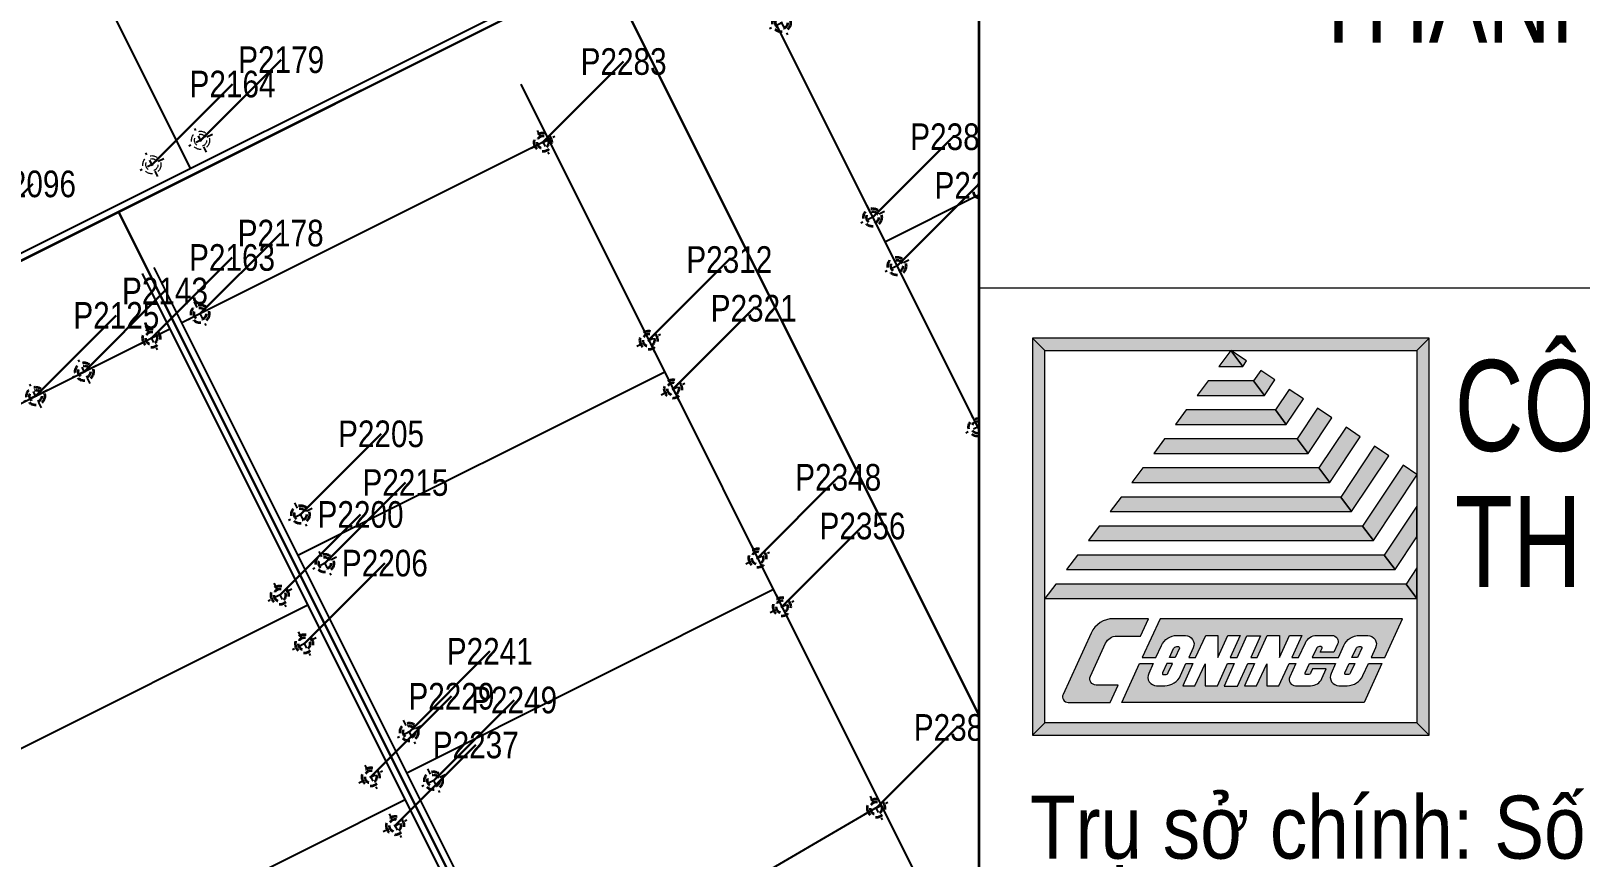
# Model space of a CAD drawing. Header units: millimetres. Extents: x 0 to 571985, y 0 to 2066666.
# Drawn here: x 568753.55 to 568779.16, y 2064645.91 to 2064659.56 of the extents above; entities that cross this region are included whole.
import ezdxf
from ezdxf.enums import TextEntityAlignment as Align
from ezdxf.xclip import XClip

# ---------------------------------------------------------------- set-up
doc = ezdxf.new("R2010")
doc.units = ezdxf.units.MM
for name, pattern in [('ACAD_ISO10W100', [18.5, 12, -3, 0.5, -3]), ('CENTER', [3, 1.5, -0.5, 0.5, -0.5]), ('CENTER2', [1.125, 0.75, -0.125, 0.125, -0.125]), ('HIDDEN', [0.75, 0.5, -0.25]), ('Xref Grid (A1)$0$CENTER2', [1.125, 0.75, -0.125, 0.125, -0.125])]:
    doc.linetypes.add(name, pattern=pattern)
for name, color, linetype in [('01.AXIS', 160, 'CENTER2'), ('BoThamCo', 94, 'Continuous'), ('CDC.01.AXIS', 160, 'CENTER2'), ('ChiaLo', 128, 'CENTER'), ('datOBt', 42, 'Continuous'), ('datOlienke', 42, 'Continuous'), ('hatchViaHe+LogDg', 129, 'Continuous'), ('LogDg', 7, 'Continuous'), ('loKBT', 42, 'Continuous'), ('LoLK', 6, 'Continuous'), ('RANHGIOI', 2, 'HIDDEN'), ('TimDg', 222, 'Continuous'), ('ViaHeS', 32, 'Continuous'), ('Xref Grid (A1)$0$01.AXIS', 160, 'Xref Grid (A1)$0$CENTER2')]:
    doc.layers.add(name, color=color, linetype=linetype)
for name, color, linetype, lineweight in [('A-KY HIEU', 34, 'Continuous', 20), ('A-NET THAY', 125, 'Continuous', 18), ('A-TEXT', 7, 'Continuous', 18), ('A-TUONG', 255, 'Continuous', 35), ('boDnv', 54, 'Continuous', 25), ('E- RANH GIOI', 1, 'CENTER', 13), ('E- THAY', 9, 'Continuous', 20), ('kata_text', 254, 'Continuous', 30)]:
    doc.layers.add(name, color=color, linetype=linetype, lineweight=lineweight)
doc.styles.add('Arial', font='arial.ttf')
doc.styles.add('kata_dim', font='vnrms.shx', dxfattribs={"width": 0.66, "oblique": 7})
doc.styles.add('kata_text', font='arial.ttf', dxfattribs={"width": 0.8})
doc.styles.add('rms', font='romans.shx', dxfattribs={"width": 0.7, "bigfont": 'vns.shx'})
doc.linetypes.add('ADL', pattern='A,0.125,-0.15,["++",rms,S=0.5,R=0,X=0,Y=-0.2245],-1.35,1.125', length=2.75)
doc.dimstyles.new('kata_dim_iso', dxfattribs={"dimtxt": 2.5, "dimasz": 1.5, "dimexe": 1.5, "dimexo": 2.5, "dimtad": 1, "dimdec": 0, "dimzin": 0, "dimdsep": 46, "dimtxsty": 'kata_dim', "dimblk": 'kata_block_ArchTick', "dimcen": 0.09, "dimdle": 1.2, "dimclrd": 8, "dimclre": 8, "dimclrt": 3, "dimadec": 0, "dimazin": 0, "dimtfac": 1, "dimtdec": 0, "dimtix": 1, "dimtofl": 0, "dimtmove": 0, "dimatfit": 3, "dimfxl": 3.75, "dimfxlon": 1, "dimtolj": 1, "dimtzin": 0, "dimarcsym": 0})

# ---------------------------------------------------------------- blocks, each defined once
blk = doc.blocks.new('A$C4EFA0292')
h = blk.add_hatch(color=0)
h.paths.add_polyline_path([(-0.3, 4.288), (0.3, 4.288), (0, 4.687)])
h.paths.add_polyline_path([(0.392, 4.426), (0, 4.687), (0.3, 4.288)])
h.paths.add_polyline_path([(4.687, 4.687), (5, 5), (-5, 5), (-4.688, 4.687)])
h.paths.add_polyline_path([(4.687, -4.688), (5, -5), (5, 5), (4.687, 4.687)])
h.paths.add_polyline_path([(-4.688, 4.687), (-5, 5), (-5, -5), (-4.688, -4.688)])
h.paths.add_polyline_path([(5, -5), (4.687, -4.688), (-4.688, -4.688), (-5, -5)])
h.paths.add_polyline_path([(0.34, -3.755), (0.593, -3.2), (0.427, -3.2), (0.17, -3.763), (-0.173, -3.763), (0.084, -3.2), (-0.088, -3.2), (-0.341, -3.755), (-0.651, -3.755), (-0.651, -3.201), (-0.904, -3.755), (-1.213, -3.755), (-0.96, -3.2), (-1.132, -3.2), (-1.268, -3.499, -0.293611), (-1.666, -3.755), (-1.872, -3.755, -0.546059), (-2.071, -3.445), (-1.959, -3.2), (-2.303, -3.2), (-2.749, -4.177), (3.361, -4.177), (3.807, -3.2), (3.464, -3.2), (3.327, -3.499, -0.293611), (2.929, -3.755), (2.723, -3.755, -0.546059), (2.524, -3.445), (2.636, -3.2), (1.98, -3.2), (1.873, -3.434, 0.750604), (1.914, -3.469, 0.385557), (2.018, -3.425), (2.06, -3.333), (2.404, -3.333), (2.294, -3.572, -0.293611), (2.01, -3.755), (1.626, -3.755, -0.546059), (1.484, -3.534), (1.637, -3.2), (1.465, -3.2), (1.212, -3.755), (0.902, -3.755), (0.902, -3.201), (0.649, -3.755)])
h.paths.add_polyline_path([(-1.785, -2.068), (-2.231, -3.044), (-1.888, -3.044), (-1.751, -2.745, -0.293611), (-1.353, -2.489), (-1.147, -2.489, -0.546059), (-0.948, -2.799), (-1.06, -3.044), (-0.888, -3.044), (-0.635, -2.489), (-0.326, -2.489), (-0.326, -3.044), (-0.073, -2.489), (0.237, -2.489), (-0.017, -3.044), (0.155, -3.044), (0.405, -2.497), (0.748, -2.497), (0.499, -3.044), (0.665, -3.044), (0.918, -2.489), (1.227, -2.489), (1.227, -3.044), (1.48, -2.489), (1.79, -2.489), (1.536, -3.044), (1.708, -3.044), (1.878, -2.672, -0.293611), (2.162, -2.489), (2.546, -2.489, -0.546059), (2.688, -2.711), (2.596, -2.911), (2.253, -2.911), (2.299, -2.811, 0.750604), (2.258, -2.775, 0.385557), (2.154, -2.82), (2.052, -3.044), (2.708, -3.044), (2.844, -2.745, -0.293611), (3.242, -2.489), (3.448, -2.489, -0.546059), (3.647, -2.799), (3.535, -3.044), (3.879, -3.044), (4.325, -2.068)])
h.paths.add_polyline_path([(-2.279, -2.505), (-2.079, -2.068), (-2.959, -2.068, 0.293611), (-3.521, -2.429), (-4.229, -3.978, 0.546059), (-4.101, -4.177), (-3.043, -4.177), (-2.843, -3.739), (-3.396, -3.739, -0.546059), (-3.538, -3.518), (-3.159, -2.688, -0.293611), (-2.874, -2.505)])
h.paths.add_polyline_path([(-1.442, -2.82), (-1.544, -3.044), (-1.404, -3.044), (-1.297, -2.811, 0.750604), (-1.338, -2.775, 0.385557)])
h.paths.add_polyline_path([(-1.475, -3.2), (-1.616, -3.2), (-1.722, -3.434, 0.750604), (-1.681, -3.469, 0.385557), (-1.577, -3.425)], flags=17)
h.paths.add_polyline_path([(3.298, -2.811, 0.750604), (3.257, -2.775, 0.385557), (3.153, -2.82), (3.051, -3.044), (3.192, -3.044)], flags=17)
h.paths.add_polyline_path([(3.12, -3.2), (2.98, -3.2), (2.873, -3.434, 0.750604), (2.914, -3.469, 0.385557), (3.018, -3.425)], flags=17)
h.paths.add_polyline_path([(4.687, -1.563), (4.413, -1.197), (-4.413, -1.197), (-4.688, -1.563)])
h.paths.add_polyline_path([(4.687, -0.786), (4.413, -1.197), (4.687, -1.563)])
h.paths.add_polyline_path([(4.687, -0.009), (4.687, 0.768), (3.865, -0.466), (4.139, -0.831)])
h.paths.add_polyline_path([(-3.865, -0.466), (-4.139, -0.831), (4.139, -0.831), (3.865, -0.466)])
h.paths.add_polyline_path([(3.591, -0.1), (3.316, 0.266), (-3.316, 0.266), (-3.591, -0.1)])
h.paths.add_polyline_path([(3.591, -0.1), (4.687, 1.545), (4.687, 1.562), (4.337, 1.796), (3.316, 0.266)])
h.paths.add_polyline_path([(3.978, 2.035), (3.62, 2.274), (2.768, 0.997), (3.042, 0.631)])
h.paths.add_polyline_path([(3.042, 0.631), (2.768, 0.997), (-2.768, 0.997), (-3.042, 0.631)])
h.paths.add_polyline_path([(2.494, 1.362), (2.22, 1.728), (-2.22, 1.728), (-2.494, 1.362)])
h.paths.add_polyline_path([(2.494, 1.362), (3.261, 2.513), (2.902, 2.753), (2.22, 1.728)])
h.paths.add_polyline_path([(1.945, 2.094), (2.544, 2.992), (2.185, 3.231), (1.671, 2.459)])
h.paths.add_polyline_path([(-1.671, 2.459), (-1.945, 2.094), (1.945, 2.094), (1.671, 2.459)])
h.paths.add_polyline_path([(1.827, 3.47), (1.468, 3.709), (1.123, 3.191), (1.397, 2.825)])
h.paths.add_polyline_path([(1.397, 2.825), (1.123, 3.191), (-1.123, 3.191), (-1.397, 2.825)])
h.paths.add_polyline_path([(0.848, 3.556), (1.109, 3.948), (0.751, 4.187), (0.574, 3.922)])
h.paths.add_polyline_path([(0.848, 3.556), (0.574, 3.922), (-0.574, 3.922), (-0.848, 3.556)])
at = {"color": 0}
for points in [[(5, 5), (-5, 5), (-4.688, 4.687), (4.687, 4.687), (5, 5)], [(-4.688, 4.687), (-5, 5), (-5, -5), (-4.688, -4.688), (-4.688, 4.687)], [(0, 4.687), (-0.3, 4.288), (0.3, 4.288), (0, 4.687)], [(0.392, 4.426), (0, 4.687), (0.3, 4.288), (0.392, 4.426)], [(5, 5), (4.687, 4.687), (4.687, -4.688), (5, -5), (5, 5)], [(0.574, 3.922), (-0.574, 3.922), (-0.848, 3.556), (0.848, 3.556), (0.574, 3.922)], [(1.109, 3.948), (0.751, 4.187), (0.574, 3.922), (0.848, 3.556), (1.109, 3.948)], [(1.827, 3.47), (1.468, 3.709), (1.123, 3.191), (1.397, 2.825), (1.827, 3.47)], [(1.123, 3.191), (-1.123, 3.191), (-1.397, 2.825), (1.397, 2.825), (1.123, 3.191)], [(2.544, 2.992), (2.185, 3.231), (1.671, 2.459), (1.945, 2.094), (2.544, 2.992)], [(3.261, 2.513), (2.902, 2.753), (2.22, 1.728), (2.494, 1.362), (3.261, 2.513)], [(1.671, 2.459), (-1.671, 2.459), (-1.945, 2.094), (1.945, 2.094), (1.671, 2.459)], [(3.978, 2.035), (3.62, 2.274), (2.768, 0.997), (3.042, 0.631), (3.978, 2.035)], [(2.22, 1.728), (-2.22, 1.728), (-2.494, 1.362), (2.494, 1.362), (2.22, 1.728)], [(4.687, 1.545), (4.687, 1.562), (4.337, 1.796), (3.316, 0.266), (3.591, -0.1), (4.687, 1.545)], [(2.768, 0.997), (-2.768, 0.997), (-3.042, 0.631), (3.042, 0.631), (2.768, 0.997)], [(4.687, -0.009), (4.687, 0.768), (3.865, -0.466), (4.139, -0.831), (4.687, -0.009)], [(3.316, 0.266), (-3.316, 0.266), (-3.591, -0.1), (3.591, -0.1), (3.316, 0.266)], [(3.865, -0.466), (-3.865, -0.466), (-4.139, -0.831), (4.139, -0.831), (3.865, -0.466)], [(4.687, -0.786), (4.413, -1.197), (4.687, -1.563), (4.687, -0.786)], [(4.413, -1.197), (-4.413, -1.197), (-4.688, -1.563), (4.687, -1.563), (4.413, -1.197)], [(4.687, -4.688), (-4.688, -4.688), (-5, -5), (5, -5), (4.687, -4.688)]]:
    blk.add_lwpolyline(points, close=True, dxfattribs=at)
for points in [[(-2.079, -2.068), (-2.959, -2.068, 0.293611), (-3.521, -2.429), (-4.229, -3.978, 0.546059), (-4.101, -4.177), (-3.043, -4.177), (-2.843, -3.739), (-3.396, -3.739, -0.546059), (-3.538, -3.518), (-3.159, -2.688, -0.293611), (-2.874, -2.505), (-2.279, -2.505), (-2.079, -2.068)], [(4.325, -2.068), (-1.785, -2.068), (-2.231, -3.044), (-1.888, -3.044), (-1.751, -2.745, -0.293611), (-1.353, -2.489), (-1.147, -2.489, -0.546059), (-0.948, -2.799), (-1.06, -3.044), (-0.888, -3.044), (-0.635, -2.489), (-0.326, -2.489), (-0.326, -3.044), (-0.073, -2.489), (0.237, -2.489), (-0.017, -3.044), (0.155, -3.044), (0.405, -2.497), (0.748, -2.497), (0.499, -3.044), (0.665, -3.044), (0.918, -2.489), (1.227, -2.489), (1.227, -3.044), (1.48, -2.489), (1.79, -2.489), (1.536, -3.044), (1.708, -3.044), (1.878, -2.672, -0.293611), (2.162, -2.489), (2.546, -2.489, -0.546059), (2.688, -2.711), (2.596, -2.911), (2.253, -2.911), (2.299, -2.811, 0.546059), (2.273, -2.771), (2.231, -2.771, 0.293611), (2.154, -2.82), (2.052, -3.044), (2.708, -3.044), (2.844, -2.745, -0.293611), (3.242, -2.489), (3.448, -2.489, -0.546059), (3.647, -2.799), (3.535, -3.044), (3.879, -3.044), (4.325, -2.068)], [(-1.323, -2.771, -0.546059), (-1.297, -2.811), (-1.404, -3.044), (-1.544, -3.044), (-1.442, -2.82, -0.293611), (-1.365, -2.771), (-1.323, -2.771, -0.546059)], [(3.273, -2.771, -0.546059), (3.298, -2.811), (3.192, -3.044), (3.051, -3.044), (3.153, -2.82, -0.293611), (3.23, -2.771), (3.273, -2.771, -0.546059)], [(1.899, -3.474, -0.546059), (1.873, -3.434), (1.98, -3.2), (2.636, -3.2), (2.524, -3.445, 0.546059), (2.723, -3.755), (2.929, -3.755, 0.293611), (3.327, -3.499), (3.464, -3.2), (3.807, -3.2), (3.361, -4.177), (-2.749, -4.177), (-2.303, -3.2), (-1.959, -3.2), (-2.071, -3.445, 0.546059), (-1.872, -3.755), (-1.666, -3.755, 0.293611), (-1.268, -3.499), (-1.132, -3.2), (-0.96, -3.2), (-1.213, -3.755), (-0.904, -3.755), (-0.651, -3.201), (-0.651, -3.755), (-0.341, -3.755), (-0.088, -3.2), (0.084, -3.2), (-0.173, -3.763), (0.17, -3.763), (0.427, -3.2), (0.593, -3.2), (0.34, -3.755), (0.649, -3.755), (0.902, -3.201), (0.902, -3.755), (1.212, -3.755), (1.465, -3.2), (1.637, -3.2), (1.484, -3.534, 0.546059), (1.626, -3.755), (2.01, -3.755, 0.293611), (2.294, -3.572), (2.404, -3.333), (2.06, -3.333), (2.018, -3.425, -0.293611), (1.942, -3.474), (1.899, -3.474, -0.546059)], [(-1.475, -3.2), (-1.616, -3.2), (-1.722, -3.434, 0.546055), (-1.697, -3.474, 0.000001), (-1.697, -3.474, 0.000002), (-1.697, -3.474), (-1.697, -3.474), (-1.654, -3.474, 0.293611), (-1.577, -3.425), (-1.475, -3.2)], [(2.899, -3.474, -0.546059), (2.873, -3.434), (2.98, -3.2), (3.12, -3.2), (3.018, -3.425, -0.293611), (2.941, -3.474), (2.899, -3.474, -0.546059)]]:
    blk.add_lwpolyline(points, format="xyb", close=True, dxfattribs=at)
blk = doc.blocks.new('A$C33BC4D2A')
at = {"layer": 'A-KY HIEU', "color": 0}
for p, q in [((353.662, -4.903), (353.662, -292.097)), ((353.662, -146.091), (414.985, -146.091))]:
    blk.add_line(p, q, dxfattribs=at)
at = {"layer": 'A-KY HIEU', "lineweight": -3, "xscale": 1.160142688442082, "yscale": 1.160142688442082, "zscale": 1.160142688442082}
blk.add_blockref('A$C4EFA0292', (361.025, -153.362), dxfattribs=at)
at = {"layer": 'A-TEXT', "style": 'Arial', "width": 0.75}
blk.add_text('THÀNH PHỐ VINH, TỈNH NGHỆ AN', height=2.4529, dxfattribs=at).set_placement((384.302, -138.934), align=Align.CENTER)
at = {"layer": 'A-TEXT', "style": 'Arial'}
for s, height, width, p in [('CÔNG TY CP TƯ VẤN CÔNG NGHỆ', 2.6573, 0.75, (367.569, -150.859)), ('THIẾT BỊ VÀ KIỂM ĐỊNH XÂY DỰNG', 2.6573, 0.75, (367.569, -154.837)), ('Trụ sở chính: Số 4., Tôn Thất Tùng., Đống Đa., TP. Hà Nội', 1.83967, 0.85, (355.151, -162.772))]:
    blk.add_text(s, height=height, dxfattribs=dict(at, width=width)).set_placement(p)
blk = doc.blocks.new('NEN')
at = {"layer": 'hatchViaHe+LogDg'}
for points in [[(102.47, 202.748), (99.845, 201.604), (106.032, 209.657), (116.118, 208.698), (113.493, 207.554), (113.929, 206.554), (102.906, 201.748)], [(115.614, 202.658), (104.613, 197.863), (103.937, 199.352), (114.96, 204.158)]]:
    blk.add_hatch(color=158, dxfattribs=at).paths.add_polyline_path(points)
at = {"layer": 'boDnv', "color": 10, "linetype": 'ADL', "ltscale": 0.25}
for points in [[(348.484, 150.338), (305.78, 227.798), (296.989, 230.432), (285.105, 224.175), (143.113, 162.282), (141.059, 156.62), (188.792, 61.183), (194.578, 59.399), (346.759, 144.316)], [(72.798, 19.248), (66.728, 21.45), (39.936, 9.771), (37.882, 4.109), (87.299, -94.695), (93.027, -96.404), (118.311, -81.695), (120.17, -75.467)], [(230.392, -76.647), (232.25, -70.419), (219.166, -44.258), (213.437, -42.548), (99.38, -108.906), (97.521, -115.133), (110.606, -141.295), (116.334, -143.005)]]:
    blk.add_lwpolyline(points, close=True, dxfattribs=at)
at = {"layer": 'BoThamCo'}
blk.add_lwpolyline([(349.559, 150.459), (306.458, 228.639), (296.885, 231.508), (284.672, 225.077), (142.319, 163.027), (139.972, 156.557), (188.089, 60.353), (194.691, 58.318), (347.607, 143.644)], close=True, dxfattribs=at)
blk.add_lwpolyline([(236.234, -85.111), (141.352, -140.641, 0.413287), (141.173, -141.324, 0.415141), (141.857, -141.504), (236.739, -85.974, -0.433604), (246.185, -88.78), (251.146, -98.698, 0.432664), (251.844, -98.907, 0.396001), (252.04, -98.251), (247.08, -88.333, 0.433604)], format="xyb", close=True, dxfattribs=at)
at = {"layer": 'ChiaLo', "ltscale": 5}
for points in [[(106.156, -89.923), (52.918, 16.521)], [(103.177, -128.678), (226.594, -56.875)], [(77.8, -77.939), (113.575, -60.046)], [(80.484, -83.305), (116.259, -65.412)], [(113.951, -85.388), (106.421, -70.333)], [(180.333, -106.928), (160.217, -72.354)], [(98.361, -94.458), (90.322, -78.384)], [(169.528, -113.214), (149.413, -78.64)], [(158.724, -119.5), (138.608, -84.926)], [(147.919, -125.786), (127.804, -91.212)]]:
    blk.add_lwpolyline(points, dxfattribs=at)
at = {"layer": 'datOBt'}
blk.add_lwpolyline([(231.237, -77.312), (233.322, -70.326), (219.866, -43.423), (213.308, -41.466), (98.535, -108.24), (96.449, -115.227), (109.905, -142.129), (116.463, -144.087)], close=True, dxfattribs=at)
at = {"layer": 'datOlienke'}
blk.add_lwpolyline([(73.514, 20.052), (66.694, 22.526), (39.142, 10.516), (36.795, 4.047), (86.598, -95.529), (93.156, -97.487), (119.156, -82.36), (121.241, -75.374)], close=True, dxfattribs=at)
at = {"layer": 'LogDg'}
for points in [[(34.296, -348.766, -0.124666), (14.114, -339.771, 0.262937), (-5.331, -336.771, -0.009345), (-40.959, -349.473), (-145.868, -384.68, 0.405257), (-155.456, -403.235), (-146.557, -432.72), (-158.046, -436.187), (-166.572, -407.936, 0.423227), (-185.704, -398.049), (-272.077, -427.035, 0.40652), (-277.181, -436.964), (-262.947, -483.397), (-271.552, -486.035), (-285.593, -440.232, 0.421949), (-295.787, -434.992), (-422.26, -477.436, 0.346831), (-427.684, -485.726), (-426.662, -497.249, 0.109851), (-417.21, -527.045), (-422.398, -530.058, -0.109851), (-432.639, -497.779), (-433.194, -491.512, 0.484967), (-443.708, -484.634), (-484.199, -498.222, 0.36701), (-492.228, -511.51), (-484.402, -560.012), (-490.326, -560.967), (-497.433, -516.92, 0.457512), (-512.889, -507.388), (-525.337, -511.314, 0.375227), (-533.554, -524.795, 0.049445), (-523.248, -562.118), (-518.404, -576.577), (-525.515, -578.96), (-530.307, -564.659, -0.044276), (-540.221, -530.036, 0.448349), (-555.614, -520.863), (-568.853, -525.038), (-576.072, -502.149), (-552.391, -494.681, 0.333336), (-544.003, -482.976), (-545.865, -397.305, 0.120559), (-569.998, -307.198), (-621.979, -219.712, 0.334943), (-635.359, -214.239), (-686.931, -227.855), (-689.803, -216.977), (-647.957, -205.93, 0.498191), (-640.704, -188.198), (-654.378, -165.183, -0.144979), (-668.853, -108.061), (-659.845, 118.23, 0.428088), (-671.924, 130.707), (-689.222, 130.58), (-689.305, 141.83), (-670.344, 141.969, 0.400474), (-658.442, 153.492), (-657.828, 168.904), (-656.06, 189.374), (-648.588, 188.728), (-650.341, 168.432), (-650.889, 154.678, 0.425345), (-638.921, 142.201), (-621.613, 142.328, 0.402651), (-609.707, 153.94), (-609.387, 163.859, -0.019867), (-608.227, 179.942), (-606.8, 192.652), (-600.838, 191.983), (-602.264, 179.273, 0.019867), (-603.39, 163.665), (-603.676, 154.802, 0.425871), (-591.594, 142.415), (-548.362, 142.733), (-548.28, 131.483), (-592.887, 131.155, 0.401789), (-604.791, 119.578), (-607.754, 35.571, -0.005984), (-607.983, 30.718, 0.462462), (-599.177, 22.287), (-555.377, 26.801), (-554.762, 20.832), (-603.242, 15.836, 0.355613), (-610.381, 8.689), (-613.794, -24.838, 0.475348), (-605.015, -33.606), (-508.268, -23.636, 0.016072), (-476.806, -19.368, 0.37392), (-470.138, -11.259), (-470.705, 9.348), (-464.707, 9.513), (-464.235, -7.648, 0.461916), (-454.747, -15.288), (-421.581, -8.993, 0.020567), (-382.015, 0.216), (-299.764, 22.963, 0.415004), (-292.798, 35.293), (-296.969, 50.218), (-285.412, 53.448), (-281.218, 38.439, 0.413423), (-268.921, 31.492), (-169.968, 58.858, 0.427702), (-164.496, 69.052), (-169.623, 84.754), (-163.92, 86.616), (-158.479, 69.956, 0.400853), (-148.742, 64.729), (-123.897, 71.6, 0.437327), (-113.795, 91.173), (-114.462, 93.013), (-128.551, 136.154), (-105.736, 143.605), (-91.769, 100.833), (-90.91, 98.466, 0.429754), (-70.957, 89.772, 0.001079), (-63.934, 92.766, 0.001474), (-62.342, 93.454), (-47.534, 99.909, 0.386536), (-43.126, 109.726), (-48.301, 125.574), (-42.598, 127.436), (-38.076, 113.59, 0.442444), (-27.275, 108.739), (111.617, 169.28, 0.414214), (115.754, 179.811), (109.361, 194.478), (114.861, 196.875), (121.255, 182.208, 0.414214), (131.785, 178.071), (252.97, 230.894), (276.872, 241.312), (291.579, 249.057, 0.419837), (295.267, 261.365), (290.95, 269.196), (301.459, 274.99), (306.058, 266.648, 0.408717), (318.136, 263.031), (326.546, 267.464), (332.148, 256.836), (324.233, 252.656, 0.419466), (320.555, 240.352), (397.092, 101.523, 0.433643), (408.413, 98.649), (440.787, 119.386), (444.023, 114.334), (410.428, 92.813, 0.395048), (407.737, 82.215), (451.056, 3.639, -0.005576), (472.219, -35.781, 0.422017), (490.066, -41.118), (502.995, -33.918), (514.672, -54.886), (500.295, -62.892, 0.404193), (495.052, -80.181), (502.502, -94.711), (491.824, -100.186), (485.095, -87.061, 0.424556), (467.192, -81.64), (316.164, -165.913), (307.211, -171.115, 0.396001), (304.075, -181.611), (326.147, -225.742), (318.098, -229.768), (296.726, -187.038, 0.432664), (285.552, -183.699), (178.072, -246.148, 0.389772), (174.86, -256.488), (194.1, -297.126), (188.677, -299.693), (170.231, -260.733, 0.439085), (158.982, -257.239), (145.496, -265.075, -0.013452), (97.701, -291.151, 0.262926), (86.853, -307.563, -0.162068), (76.015, -333.842, 0.270323), (72.318, -353.653), (79.981, -375.074), (57.383, -383.157), (49.72, -361.737, 0.270325), (34.296, -348.766)], [(191.761, -50.531), (96.917, -106.112, 0.395833), (93.785, -116.606), (107.231, -143.491, 0.432836), (118.409, -146.827), (234.309, -78.995, 0.395833), (237.441, -68.502), (223.995, -41.617, 0.432836), (212.817, -38.281), (191.761, -50.531)], [(236.107, -84.895), (141.226, -140.425, 0.413287), (140.956, -141.449, 0.415141), (141.984, -141.72), (236.865, -86.19, -0.433604), (245.962, -88.892), (250.922, -98.81, 0.432664), (251.97, -99.123, 0.396001), (252.264, -98.139), (247.303, -88.221, 0.433604), (236.107, -84.895)], [(49.536, -260.065, -0.269945), (34.095, -247.153), (22.999, -216.476, -0.362457), (26.499, -206.84), (119.685, -152.625, -0.414384), (136.095, -156.969), (142.222, -167.514, 0.414214), (153.158, -170.413), (250.593, -113.801, -0.432664), (261.767, -117.14), (278.799, -151.193, -0.396001), (275.663, -161.688), (133.439, -244.323, -0.012999), (88.371, -268.964, -0.278117), (67.767, -267.557, 0.110848), (49.536, -260.065)]]:
    blk.add_lwpolyline(points, format="xyb", dxfattribs=at)
for points in [[(309.754, 235.089, 0.408612), (297.679, 238.707), (282.072, 230.488), (138.648, 167.972, 0.429738), (134.69, 157.06), (183.991, 58.487, 0.427514), (195.044, 55.079), (351.711, 142.498, 0.412716), (354.819, 153.347)], [(83.769, -96.579), (34.233, 2.462, -0.429738), (38.192, 13.375), (65.731, 25.379, -0.398858), (76.083, 21.623), (124.061, -74.306, -0.395833), (120.929, -84.799), (94.947, -99.916, -0.432836)]]:
    blk.add_lwpolyline(points, format="xyb", close=True, dxfattribs=at)
at = {"layer": 'LogDg', "ltscale": 0.75}
for points in [[(102.47, 202.748), (99.845, 201.604), (106.032, 209.657), (116.118, 208.698), (113.493, 207.554), (113.929, 206.554), (102.906, 201.748)], [(115.614, 202.658), (104.613, 197.863), (103.937, 199.352), (114.96, 204.158)]]:
    blk.add_lwpolyline(points, close=True, dxfattribs=at)
at = {"layer": 'loKBT'}
for points in [[(149.413, -78.64), (138.608, -84.926), (148.666, -102.213), (159.47, -95.927)], [(138.608, -84.926), (127.804, -91.212), (137.862, -108.499), (148.666, -102.213)], [(170.275, -89.641), (159.47, -95.927), (169.528, -113.214), (180.333, -106.928)], [(159.47, -95.927), (148.666, -102.213), (158.724, -119.5), (169.528, -113.214)], [(148.666, -102.213), (137.862, -108.499), (147.919, -125.786), (158.724, -119.5)], [(137.862, -108.499), (127.057, -114.785), (137.115, -132.072), (147.919, -125.786)]]:
    blk.add_lwpolyline(points, close=True, dxfattribs=at)
at = {"layer": 'LoLK'}
for points in [[(93.004, -63.626), (75.116, -72.572), (77.8, -77.939), (95.687, -68.992)], [(116.259, -65.412), (106.421, -70.333), (113.951, -85.388), (119.156, -82.36), (121.241, -75.374)], [(95.687, -68.992), (77.8, -77.939), (80.484, -83.305), (98.371, -74.359)], [(106.421, -70.333), (98.371, -74.359), (106.156, -89.923), (113.951, -85.388)], [(98.371, -74.359), (90.322, -78.384), (98.361, -94.458), (106.156, -89.923)], [(90.322, -78.384), (80.484, -83.305), (86.598, -95.529), (93.156, -97.487), (98.361, -94.458)]]:
    blk.add_lwpolyline(points, close=True, dxfattribs=at)
at = {"layer": 'RANHGIOI', "color": 1, "ltscale": 9, "const_width": 1}
blk.add_lwpolyline([(460, -51.299, 0.006594), (435.293, -5.051), (303.078, 234.769), (284.672, 225.077), (-55.993, 76.586), (-56.839, 76.223, -0.005137), (-90.743, 62.093), (-377.217, -17.133, -0.020567), (-418.225, -26.678), (-463.443, -35.259, -0.021218), (-506.422, -41.541), (-623.638, -53.62), (-626.464, -70.884, 0.128574), (-620.42, -135.36), (-615.505, -148.86, 0.039408), (-607.143, -167.188), (-594.172, -190.555), (-547.57, -259.493, -0.11987), (-522.704, -326.397), (-507.917, -451.947), (-504.475, -473.277), (-499.271, -471.636), (-50.48, -321.024, 0.050684), (130.425, -239.135), (301.319, -139.843)], format="xyb", close=True, dxfattribs=at)
at = {"layer": 'TimDg', "linetype": 'ACAD_ISO10W100', "ltscale": 0.75}
for points in [[(-618.456, -41.023), (-507.652, -29.604, 0.021218), (-465.681, -23.47), (-420.462, -14.888, 0.020567), (-380.415, -5.567), (-94.607, 73.475, 0.005041), (-61.569, 87.252, 0.001474), (-59.945, 87.954), (279.472, 235.9), (307.904, 250.872)], [(-358.633, -282.039), (-15.318, -166.825, 0.050829), (-9.777, -164.314), (222.735, -29.039)]]:
    blk.add_lwpolyline(points, format="xyb", dxfattribs=at)
for points in [[(106.017, 209.658), (124.099, 168.176)], [(106.017, 209.658), (124.099, 168.176)], [(335.549, -254.599), (124.099, 168.176)], [(185.145, 46.12), (365.349, 146.673)], [(131.363, -82.199), (74.098, 32.298)], [(26.363, 11.491), (109.634, -155.002)], [(9.149, -213.464), (246.062, -75.628)]]:
    blk.add_lwpolyline(points, dxfattribs=at)
at = {"layer": 'ViaHeS', "elevation": 0}
blk.add_lwpolyline([(-483.362, -504.27), (-441.21, -490.124), (-436.029, -493.514), (-435.627, -498.044, 0.109851), (-424.993, -531.564), (-414.615, -525.539, -0.109851), (-423.674, -496.984), (-424.342, -489.445), (-420.001, -483.006), (-295.249, -441.14), (-289.043, -444.33), (-275.854, -487.354), (-258.645, -482.078), (-271.972, -438.601), (-268.698, -432.23), (-181.634, -403.012), (-172.975, -407.486), (-163.79, -437.92), (-140.813, -430.986), (-150.211, -399.847), (-145.597, -390.918), (-39.026, -355.153, 0.008545), (-6.235, -343.522, -0.249193), (12.375, -345.964, 0.09975), (30.772, -354.181, -0.256949), (45.215, -366.957), (51.733, -385.178), (85.63, -373.053), (79.112, -354.831, -0.256949), (82.174, -335.793, 0.136918), (92.607, -310.438, -0.249193), (103.308, -295.017, 0.012659), (148.511, -270.262), (162.157, -262.333), (168.62, -264.341), (185.966, -300.977), (196.811, -295.842), (179.033, -258.291), (181.216, -251.26), (287.384, -189.574), (293.944, -191.534), (314.073, -231.781), (330.172, -223.729), (309.538, -182.474), (311.625, -175.49), (319.134, -171.127), (408.277, -121.386), (412.274, -122.589), (434.351, -165.321), (442.347, -161.19), (420.137, -118.201), (421.38, -114.074), (470.335, -86.758), (479.641, -89.576), (486.485, -102.924), (507.841, -91.973), (500.499, -77.654), (503.421, -68.019), (517.591, -60.128), (500.076, -28.676), (486.971, -35.974), (477.625, -33.17, 0.0056), (456.311, 6.536), (412.324, 86.322), (414.12, 93.398), (444.832, 113.071), (439.977, 120.649), (409.766, 101.296), (403.142, 102.978), (327.714, 239.794), (330.524, 249.193), (334.945, 251.528), (323.749, 272.772), (318.926, 270.23), (309.354, 273.096), (306.713, 277.887), (285.696, 266.299), (288.11, 261.921), (285.295, 252.529), (274.271, 246.724), (129.387, 183.571), (122.806, 186.157), (117.612, 198.074), (106.611, 193.279), (111.806, 181.362), (109.22, 174.781), (26.33, 138.65), (-29.869, 114.154), (-36.004, 116.909), (-39.746, 128.368), (-51.153, 124.642), (-47.055, 112.092), (-50.086, 105.341), (-75.921, 94.08), (-84.511, 97.937), (-100.033, 145.467), (-134.254, 134.292), (-118.657, 86.529), (-123.231, 78.009), (-150.258, 70.535), (-156.629, 73.955), (-161.068, 87.547), (-172.475, 83.822), (-168.207, 70.753), (-171.474, 64.667), (-269.546, 37.545), (-275.711, 41.028), (-279.634, 55.063), (-302.748, 48.603), (-298.843, 34.63), (-302.316, 28.482), (-383.614, 5.999, -0.020567), (-422.7, -3.099), (-456.246, -9.465), (-461.296, -5.399), (-461.708, 9.595), (-473.703, 9.265), (-473.239, -7.637), (-478.028, -13.489, -0.015955), (-508.883, -17.667), (-606.147, -27.691), (-610.614, -23.229), (-607.49, 7.461), (-602.01, 12.947), (-554.455, 17.848), (-555.685, 29.785), (-600.448, 25.172), (-605.043, 29.645, 0.007073), (-604.756, 35.466), (-601.912, 116.095), (-594.665, 123.142), (-548.221, 123.483), (-548.421, 150.733), (-593.42, 150.402), (-600.493, 157.35, -0.027886), (-599.283, 178.939), (-597.857, 191.648), (-609.782, 192.987), (-611.208, 180.277, 0.019867), (-612.385, 163.955), (-612.597, 157.389), (-619.823, 150.342), (-639.316, 150.198), (-646.998, 158.133), (-646.598, 168.196), (-644.852, 188.405), (-659.796, 189.697), (-661.572, 169.14), (-662.014, 158.023), (-670.332, 149.97), (-689.364, 149.83), (-689.163, 122.58), (-671.417, 122.71), (-663.736, 114.776), (-672.6, -107.912, 0.144979), (-657.602, -167.099), (-644.687, -188.836), (-648.335, -197.756), (-691.845, -209.242), (-684.889, -235.59), (-633.86, -222.118), (-622.039, -226.953), (-573.255, -309.058, -0.120474), (-549.614, -397.387), (-547.842, -478.902), (-555.298, -489.306), (-577.876, -496.427), (-567.048, -530.76), (-552.743, -526.248), (-543.713, -531.719, 0.042979), (-533.836, -565.928), (-529.071, -580.151), (-514.848, -575.386), (-519.719, -560.846, -0.045576), (-529.315, -527.166), (-523.005, -516.87), (-508.247, -512.215), (-500.456, -517.02), (-493.287, -561.445), (-481.44, -559.534), (-488.883, -513.408), (-483.362, -504.27)], format="xyb", dxfattribs=at)
at = {"layer": 'ViaHeS'}
for points in [[(284.672, 225.077), (142.319, 163.027), (139.972, 156.557), (188.089, 60.353), (194.691, 58.318), (347.607, 143.644), (349.559, 150.459), (306.458, 228.639), (296.885, 231.508)], [(73.514, 20.052), (66.694, 22.526), (39.142, 10.516), (36.795, 4.047), (86.598, -95.529), (93.156, -97.487), (119.156, -82.36), (121.241, -75.374)], [(231.237, -77.312), (233.322, -70.326), (219.866, -43.423), (213.308, -41.466), (98.535, -108.24), (96.449, -115.227), (109.905, -142.129), (116.463, -144.087)]]:
    blk.add_lwpolyline(points, close=True, dxfattribs=at)
at = {"layer": 'ViaHeS', "linetype": 'HIDDEN', "ltscale": 5}
blk.add_lwpolyline([(145.415, -139.712), (143.963, -146.355), (239.391, -90.505, -0.433604), (241.49, -91.128), (246.155, -100.457), (247.855, -92.678)], format="xyb", dxfattribs=at)
blk.add_lwpolyline([(241.377, -98.728), (239.678, -106.507), (237.232, -101.617), (150.298, -152.496), (151.75, -145.853), (239.315, -94.604), (241.377, -98.728)], dxfattribs=at)
blk = doc.blocks.new('A$C758D662A')
at = {"linetype": 'HIDDEN', "ltscale": 500}
for radius in [300, 200]:
    blk.add_circle((0, 0), radius, dxfattribs=at)
at = {"layer": 'CDC.01.AXIS', "ltscale": 200}
for p, q in [((437, 0), (-437, 0)), ((0, 437), (0, -437))]:
    blk.add_line(p, q, dxfattribs=at)
blk = doc.blocks.new('MB TANG 2 BT1')
at = {"layer": '01.AXIS', "ltscale": 500}
for p, q in [((7195672, 840351), (7195672, 824990)), ((7200972, 840351), (7200972, 824990)), ((7203952, 840351), (7203952, 824990)), ((7205388, 839327), (7194643, 839327)), ((7205388, 835727), (7194643, 835727)), ((7205388, 831707), (7194643, 831707)), ((7205388, 827507), (7194643, 827507))]:
    blk.add_line(p, q, dxfattribs=at)
at = {"extrusion": (0, -2.11758e-22, -1), "xscale": 0.5, "yscale": 0.5, "zscale": -0.5}
for p in [(-7195672, 839327), (-7203952, 839327), (-7195672, 835767), (-7203952, 835727), (-7195672, 831667), (-7203952, 831707), (-7195672, 827507), (-7203952, 827507), (-7196562, 825897), (-7200462, 825897)]:
    blk.add_blockref('A$C758D662A', p, dxfattribs=at)
at = {"extrusion": (0, 0, -1), "xscale": 0.4999999999999999, "yscale": 0.4999999999999999, "zscale": -0.5, "rotation": 90}
for p in [(-7200972, 839327), (-7200612, 835727), (-7201512, 835727), (-7200612, 831707), (-7201512, 831707), (-7200972, 827507)]:
    blk.add_blockref('A$C758D662A', p, dxfattribs=at)
blk = doc.blocks.new('NEN BT 2')
at = {"layer": 'loKBT'}
for points in [[(-85.735, 42.933), (-98.235, 42.923), (-98.22, 22.923), (-85.72, 22.933)], [(-73.235, 42.943), (-85.735, 42.933), (-85.72, 22.933), (-73.22, 22.943)], [(-98.22, 22.923), (-110.72, 22.913), (-110.704, 2.913), (-98.204, 2.923)], [(-85.72, 22.933), (-98.22, 22.923), (-98.204, 2.923), (-85.704, 2.933)], [(-73.22, 22.943), (-85.72, 22.933), (-85.704, 2.933), (-73.204, 2.943)], [(-60.72, 22.952), (-73.22, 22.943), (-73.204, 2.943), (-60.704, 2.952)]]:
    blk.add_lwpolyline(points, close=True, dxfattribs=at)
blk = doc.blocks.new('NEN K02')
at = {"layer": 'datOlienke'}
blk.add_lwpolyline([(-109.225, 40), (-114.488, 35.007), (-116.072, 4.993), (-111.335, 0), (0, 0), (4.684, 4.99), (2.786, 35.01), (-2.53, 40)], close=True, dxfattribs=at)
at = {"layer": 'LoLK'}
for points in [[(-13.668, 40), (-13.668, 29), (3.166, 29), (2.786, 35.01), (-2.53, 40)], [(-13.668, 29), (-13.668, 20), (3.735, 20), (3.166, 29)], [(-25.668, 20), (-25.668, 0), (-19.668, 0), (-19.668, 20)], [(-19.668, 20), (-19.668, 0), (-25.668, 0), (-25.668, 20)], [(-19.668, 20), (-19.668, 0), (-13.668, 0), (-13.668, 20)], [(-19.668, 20), (-13.668, 20), (-13.668, 11), (-13.668, 0), (-19.668, 0)], [(-13.668, 20), (-13.668, 11), (4.304, 11), (3.735, 20)], [(-13.668, 11), (-13.668, 0), (0, 0), (4.684, 4.99), (4.304, 11)]]:
    blk.add_lwpolyline(points, close=True, dxfattribs=at)
blk = doc.blocks.new('T2 CUM A7')
at = {"layer": '01.AXIS', "ltscale": 500}
for p, q in [((7.89, 0.914), (7.89, -14.466)), ((8.11, 0.914, 0), (8.11, -14.322, 0)), ((14.89, 0.914, 0), (14.89, -14.322, 0)), ((19.11, 0.914, 0), (19.11, -13.297, 0)), ((25.89, 0.914, 0), (25.89, -13.297, 0)), ((26.11, 0.914, 0), (26.11, -13.543, 0)), ((0.05, -0.11), (7.89, -0.11)), ((14.94, -0.11, 0), (8.11, -0.11, 0)), ((19.11, -4.11, 0), (25.89, -4.11, 0)), ((14.89, -4.41, 0), (8.11, -4.41, 0)), ((0.11, -5.21), (7.89, -5.21)), ((26.11, -7.28, 0), (33.89, -7.28, 0)), ((19.11, -8.13, 0), (25.89, -8.13, 0)), ((14.89, -8.43, 0), (8.11, -8.43, 0)), ((0.11, -8.81), (7.89, -8.81)), ((26.11, -11.7, 0), (29.38, -11.7, 0))]:
    blk.add_line(p, q, dxfattribs=at)
at = {"layer": '01.AXIS', "ltscale": 500, "elevation": 0}
for points in [[(19.11, -12.153), (25.89, -11.724)], [(14.89, -12.41), (8.11, -12.84)]]:
    blk.add_lwpolyline(points, dxfattribs=at)
at = {"yscale": 0.0005, "zscale": 0.0005, "rotation": 270}
for p, xscale in [((5.41, -0.11), 0.0005), ((6.31, -0.11), 0.0005), ((7.55, -4.86), -0.0005), ((7.55, -5.76), -0.0005)]:
    blk.add_blockref('A$C758D662A', p, dxfattribs=dict(at, xscale=xscale))
at = {"yscale": 0.0005, "zscale": 0.0005}
for p, xscale in [((7.55, -0.11), -0.0005), ((8.45, -0.11, 0), 0.0005), ((14.79, -0.11, 0), -0.0005), ((19.2, -0.11, 0), 0.0005), ((19.11, -3.66, 0), 0.0005), ((25.55, -3.66, 0), -0.0005), ((8.45, -3.82, 0), 0.0005), ((14.89, -3.82, 0), -0.0005), ((26.45, -4.22), 0.0005), ((19.11, -4.56, 0), 0.0005), ((25.55, -4.56, 0), -0.0005), ((8.45, -4.72, 0), 0.0005), ((14.89, -4.72, 0), -0.0005), ((26.45, -6.87), 0.0005), ((19.11, -7.54, 0), 0.0005), ((25.55, -7.54, 0), -0.0005), ((8.45, -7.84, 0), 0.0005), ((14.89, -7.845, 0), -0.0005), ((26.45, -7.77), 0.0005), ((7.55, -8.22), -0.0005), ((19.11, -8.44, 0), 0.0005), ((25.55, -8.44, 0), -0.0005), ((8.45, -8.74, 0), 0.0005), ((14.89, -8.745, 0), -0.0005), ((7.55, -9.12), -0.0005), ((26.45, -11.25, 0), 0.0005), ((25.55, -11.725, 0), -0.0005), ((19.21, -12.15, 0), 0.0005), ((26.45, -12.15, 0), 0.0005), ((14.793, -12.42, 0), -0.0005)]:
    blk.add_blockref('A$C758D662A', p, dxfattribs=dict(at, xscale=xscale))
blk = doc.blocks.new('pile Plan')
at = {"xscale": 0.5, "yscale": 0.5, "zscale": 0.5}
for p in [(340, 14779), (5440.000004, 14779), (340, 9630), (5440.000004, 9630), (340, 8730), (5440.000004, 8730), (340, 5040), (5440.000004, 5040), (340, 4140), (5440.000004, 4140), (340, -1), (5440.000004, -1)]:
    blk.add_blockref('A$C758D662A', p, dxfattribs=at)
blk = doc.blocks.new('A1 - 2')
at = {"layer": 'Xref Grid (A1)$0$01.AXIS', "ltscale": 500}
for p, q in [((5.89, -1.086), (5.89, -18.434)), ((0.11, -7.62), (5.89, -7.62))]:
    blk.add_line(p, q, dxfattribs=at)
at = {"xscale": 0.001, "yscale": 0.001, "zscale": 0.001}
blk.add_blockref('pile Plan', (0.11, -16.89), dxfattribs=at)
blk = doc.blocks.new('kata_block_ArchTick')
at = {"color": 8}
blk.add_line((1, 0), (-1, 0), dxfattribs=at)
at = {"color": 8, "const_width": 0.15}
blk.add_lwpolyline([(-0.5, -0.5), (0.5, 0.5)], dxfattribs=at)
blk = doc.blocks.new('*U101')
at = {"color": 0, "ltscale": 0.8, "style": 'kata_text', "width": 0.8}
blk.add_attdef('TEN', text='', height=2.2, dxfattribs=at).set_placement((6.67, 6.67), align=Align.MIDDLE_CENTER)
at = {"color": 0, "ltscale": 0.8, "style": 'kata_text', "width": 0.8, "flags": 1}
blk.add_attdef('CHU_THICH', text='', height=2.2, dxfattribs=at).set_placement((0, 0), align=Align.MIDDLE_CENTER)
at = {"layer": 'Defpoints'}
blk.add_leader([(0, 0), (6.67, 6.67)], dimstyle='kata_dim_iso', override={"dimasz": 0.6, "dimgap": 0.625, "dimtad": 0}, dxfattribs=at)
blk = doc.blocks.new('A$C1FE62408')
at = {"layer": 'kata_text', "xscale": 0.2, "yscale": 0.2, "zscale": 0.2}
for p, values in [((160.969, -142.901, 0.002), {'TEN': 'P2179'}), ((166.631, -142.931, 0.002), {'TEN': 'P2283'}), ((160.164, -143.303, 0.002), {'TEN': 'P2164'}), ((172.082, -144.174, 0.002), {'TEN': 'P2385'}), ((156.864, -144.954, 0.002), {'TEN': 'P2096'}), ((172.484, -144.979, 0.002), {'TEN': 'P2394'}), ((160.96, -145.767, 0.002), {'TEN': 'P2178'}), ((160.156, -146.17, 0.002), {'TEN': 'P2163'}), ((168.379, -146.204, 0.002), {'TEN': 'P2312'}), ((159.047, -146.724, 0.002), {'TEN': 'P2143'}), ((168.782, -147.009, 0.002), {'TEN': 'P2321'}), ((158.242, -147.127, 0.002), {'TEN': 'P2125'}), ((173.817, -147.644, 0.002), {'TEN': 'P2419'}), ((162.62, -149.085, 0.002), {'TEN': 'P2205'}), ((170.18, -149.804, 0.002), {'TEN': 'P2348'}), ((163.023, -149.89, 0.002), {'TEN': 'P2215'}), ((162.281, -150.418, 0.002), {'TEN': 'P2200'}), ((170.582, -150.609, 0.002), {'TEN': 'P2356'}), ((162.683, -151.222, 0.002), {'TEN': 'P2206'}), ((164.418, -152.68, 0.002), {'TEN': 'P2241'}), ((163.783, -153.423, 0.002), {'TEN': 'P2229'}), ((164.821, -153.485, 0.002), {'TEN': 'P2249'}), ((172.14, -153.939, 0.002), {'TEN': 'P2387'}), ((164.186, -154.228, 0.002), {'TEN': 'P2237'})]:
    blk.add_blockref('*U101', p, dxfattribs=at).add_auto_attribs(values)

msp = doc.modelspace()

# ---------------------------------------------------------------- block references
at = {"layer": 'E- RANH GIOI', "xscale": 0.5657142857142857, "yscale": 0.5657142857142857, "zscale": 0.5657142857142857}
msp.add_blockref('A$C33BC4D2A', (568569.153, 2064737.963), dxfattribs=at)

# ---------------------------------------------------------------- next in the draw order: block references
at = {"layer": 'boDnv', "extrusion": (-2.4685e-06, 4.62064e-06, 1)}
ref = msp.add_blockref('NEN', (568544.928, 2065197.155, 8.139), dxfattribs=at)
XClip(ref).set_block_clipping_path([(32.8938420893, -97.8240763277), (224.8504747745, 64.6452423008)])

# ---------------------------------------------------------------- next in the draw order: block references
ref = msp.add_blockref('NEN', (568483.379, 2065111.116, 8.139), dxfattribs=at)
XClip(ref).set_block_clipping_path([(93.6907124412, -149.492137952), (237.6581869551, -27.6401489815)])

# ---------------------------------------------------------------- next in the draw order: block references
ref = msp.add_blockref('NEN', (568610.509, 2064760.686, 8.137), dxfattribs=at)
XClip(ref).set_block_clipping_path([(-31.4097990375, 3.7274613923), (160.5468336476, 166.1967800197)])

# ---------------------------------------------------------------- next in the draw order: linework, layer by layer
at = {"layer": 'E- RANH GIOI'}
msp.add_lwpolyline([(568577.268, 2064735.189), (568769.225, 2064735.189), (568769.225, 2064572.72), (568577.268, 2064572.72)], close=True, dxfattribs=at)

# ---------------------------------------------------------------- next in the draw order: block references
at = {"layer": 'E- THAY', "extrusion": (-5.03699e-06, 3.92783e-06, 1)}
ref = msp.add_blockref('MB TANG 2 BT1', (562953.814, 2060307.452, 5.246), dxfattribs=dict(at, xscale=0.0009999984845417223, yscale=0.0009999984845417223, zscale=0.0009999984845417223, rotation=30.19069803581363))
XClip(ref).set_block_clipping_path([(7103577.0097916126, 1023563.8271574974), (7269496.2159309387, 927032.6013977528), (7351198.8497841358, 1067464.218640089), (7185279.6436448097, 1163995.4443998337)])
ref = msp.add_blockref('MB TANG 2 BT1', (562964.619, 2060313.738, 5.246), dxfattribs=dict(at, xscale=0.0009999984845417223, yscale=0.0009999984845417223, zscale=0.0009999984845417223, rotation=30.19069803581363))
XClip(ref).set_block_clipping_path([(7091077.0097916126, 1023563.8271574974), (7256996.2159309387, 927032.6013977528), (7338698.8497841358, 1067464.218640089), (7172779.6436448097, 1163995.4443998337)])
ref = msp.add_blockref('MB TANG 2 BT1', (562975.423, 2060320.024, 5.246), dxfattribs=dict(at, xscale=0.0009999984845417223, yscale=0.0009999984845417223, zscale=0.0009999984845417223, rotation=30.19069803581363))
XClip(ref).set_block_clipping_path([(7078577.0091047287, 1023563.8271553516), (7244496.2152440548, 927032.601395607), (7326198.8490972519, 1067464.2186379433), (7160279.6429579258, 1163995.4443976879)])
ref = msp.add_blockref('MB TANG 2 BT1', (574553.731, 2069003.209, 5.246), dxfattribs=dict(at, xscale=0.0009999984845417231, yscale=0.0009999984845417231, zscale=0.0009999984845417231, rotation=210.1906980358134))
XClip(ref).set_block_clipping_path([(7295826.5940372944, 659309.9867219925), (7129907.3878979683, 755841.2124817371), (7048204.7540445328, 615409.5952396393), (7214123.9601840973, 518878.3694798946)])
at = {"layer": 'loKBT', "extrusion": (-5.03699e-06, 3.92783e-06, 1)}
ref = msp.add_blockref('NEN BT 2', (568844.767, 2064681.783, 5.246), dxfattribs=dict(at, xscale=0.9999984845417222, yscale=0.9999984845417222, zscale=0.9999984845417222, rotation=30.19069803581365))
XClip(ref).set_block_clipping_path([(-188.0786966234, 205.0212609791), (-22.1594904843, 108.4900352196), (59.543143369, 248.9216524616), (-106.3760627704, 345.4528782214)])

# ---------------------------------------------------------------- next in the draw order: block references
at = {"layer": 'boDnv', "extrusion": (-2.4685e-06, 4.62064e-06, 1)}
ref = msp.add_blockref('NEN', (568664.676, 2064734.958, 8.136), dxfattribs=at)
XClip(ref).set_block_clipping_path([(-87.407349835, -162.2384400622), (104.5492828501, 0.2308785664)])

# ---------------------------------------------------------------- next in the draw order: block references
at = {"layer": 'A-NET THAY', "extrusion": (-2.4685e-06, 4.62064e-06, 1)}
ref = msp.add_blockref('A1 - 2', (568760.363, 2064665.965, 8.136), dxfattribs=dict(at, xscale=0.9999476230159845, yscale=0.9999476230159845, zscale=0.9999476230159845, rotation=296.5718179021275))
XClip(ref).set_block_clipping_path([(1.4941216297, -205.4758162734), (87.364511559, -33.785731602), (-57.9514938379, 38.8937249354), (-143.8218837669, -132.7963597362)])
ref = msp.add_blockref('A1 - 2', (568760.363, 2064665.965, 8.136), dxfattribs=dict(at, xscale=-0.9999476230159845, yscale=0.9999476230159846, zscale=0.9999476230159847, rotation=296.5718179021275))
XClip(ref).set_block_clipping_path([(-1.4941216297, -205.4758162738), (-87.364511559, -33.7857316022), (57.9514938379, 38.8937249349), (143.8218837669, -132.7963597365)])
at = {"layer": 'A-TUONG', "extrusion": (-2.4685e-06, 4.62064e-06, 1)}
ref = msp.add_blockref('T2 CUM A7', (568748.738, 2064651.206, 8.136), dxfattribs=dict(at, xscale=0.9999476230159848, yscale=0.9999476230159848, zscale=0.9999476230159848, rotation=26.57181790212746))
XClip(ref).set_block_clipping_path([(-188.4758162736, 6.5058783693), (-16.785731602, -79.3645115597), (55.8937249351, 65.9514938369), (-115.7963597362, 151.8218837662)])
at = {"layer": 'E- RANH GIOI'}
ref = msp.add_blockref('A$C1FE62408', (568595.383, 2064800.654, -0.001), dxfattribs=at)
XClip(ref).set_block_clipping_path([(-18.1149520741, -227.9344456929), (173.8416806116, -65.4651270651)])
at = {"layer": 'LoLK', "extrusion": (-2.4685e-06, 4.62064e-06, 1)}
ref = msp.add_blockref('NEN K02', (568751.274, 2064639.429, 8.136), dxfattribs=dict(at, xscale=0.9999476230159845, yscale=0.9999476230159845, zscale=0.9999476230159845, rotation=296.5718179021275))
XClip(ref).set_block_clipping_path([(-18.1735955873, -185.4758162743), (67.696794342, -13.7857316029), (-77.6192110549, 58.8937249344), (-163.4896009839, -112.7963597372)])

# ---------------------------------------------------------------- next in the draw order: block references
at = {"layer": 'boDnv', "extrusion": (-2.4685e-06, 4.62064e-06, 1)}
ref = msp.add_blockref('NEN', (568663.377, 2064448.131, 8.136), dxfattribs=at)
XClip(ref).set_block_clipping_path([(-89.3544427607, -13.3118939125), (25.8195368504, 84.1696972637)])

# ---------------------------------------------------------------- next in the draw order: block references
ref = msp.add_blockref('NEN', (568580.171, 2064500.218, 8.135), dxfattribs=at)
XClip(ref).set_block_clipping_path([(-6.148244485, -205.1000866138), (109.0257351261, -107.6184954375)])

doc.saveas('drawing.dxf')
